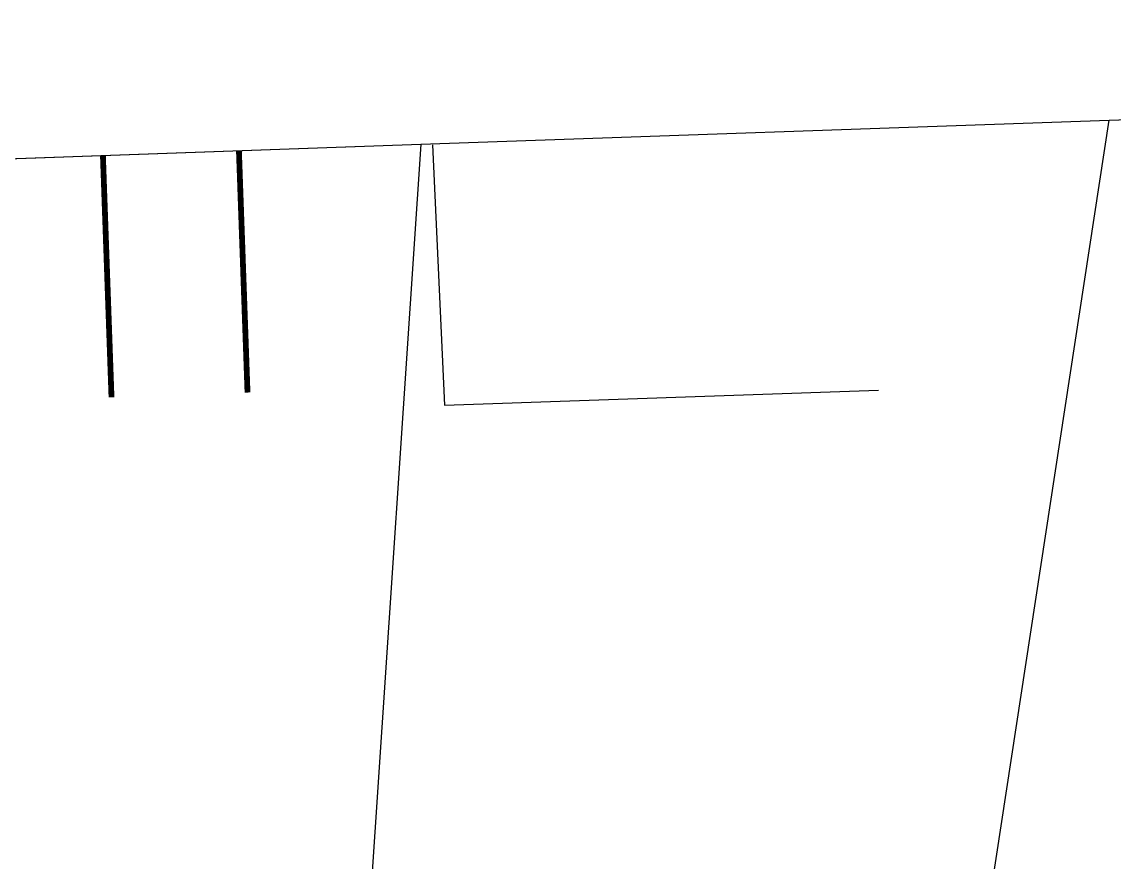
# Model space of a CAD drawing. Header units: metres. Extents: x 668617 to 675126, y 2286318 to 2293677.
# Drawn here: x 669534.01 to 669552.87, y 2287196.46 to 2287210.97 of the extents above; entities that cross this region are included whole.
import ezdxf

# ---------------------------------------------------------------- set-up
doc = ezdxf.new("R2010")
doc.units = ezdxf.units.M
doc.header["$MEASUREMENT"] = 0
for name, color, linetype in [('DMTG-PB-LOTIFICACION', 253, 'Continuous'), ('DMTG-PB-MANZANAS', 251, 'Continuous'), ('DMTG-SH-LINEA BLANCA', 252, 'Continuous')]:
    doc.layers.add(name, color=color, linetype=linetype)

msp = doc.modelspace()

# ---------------------------------------------------------------- linework, layer by layer
at = {"layer": 'DMTG-PB-LOTIFICACION'}
for p, q in [((669552.78952, 2287209.2664), (669567.33752, 2287209.76812)), ((669540.90116, 2287208.85595), (669552.78952, 2287209.2664)), ((669549.34493, 2287186.77158), (669552.78952, 2287209.2664)), ((669528.40292, 2287208.41292), (669540.90116, 2287208.85595)), ((669540.90116, 2287208.85595), (669539.41527, 2287186.66945)), ((669541.10071, 2287208.84259), (669541.30833, 2287204.34732))]:
    msp.add_line(p, q, dxfattribs=at)
msp.add_lwpolyline([(669541.30833, 2287204.34732), (669548.80434, 2287204.60612)], dxfattribs=at)
at = {"layer": 'DMTG-PB-MANZANAS'}
msp.add_lwpolyline([(669601.6531, 2287210.96566), (669602.86034, 2287178.53856), (669603.54898, 2287155.29127), (669604.44668, 2287125.19481), (669558.97231, 2287123.77186), (669540.1846, 2287123.19214), (669514.78775, 2287122.39438), (669514.85773, 2287134.18479), (669514.95641, 2287150.99536), (669515.00186, 2287161.49564), (669515.07179, 2287173.29605), (669515.1292, 2287183.33638), (669515.25368, 2287208.20713), (669528.40292, 2287208.41292), (669540.90116, 2287208.85595), (669552.78952, 2287209.2664), (669567.33752, 2287209.76812), (669581.62557, 2287210.25875)], close=True, dxfattribs=at)
at = {"layer": 'DMTG-SH-LINEA BLANCA', "const_width": 0.1}
for points in [[(669535.55932, 2287204.48397), (669535.41124, 2287208.66135)], [(669537.90788, 2287204.56722), (669537.7598, 2287208.7446)]]:
    msp.add_lwpolyline(points, dxfattribs=at)

doc.saveas('drawing.dxf')
